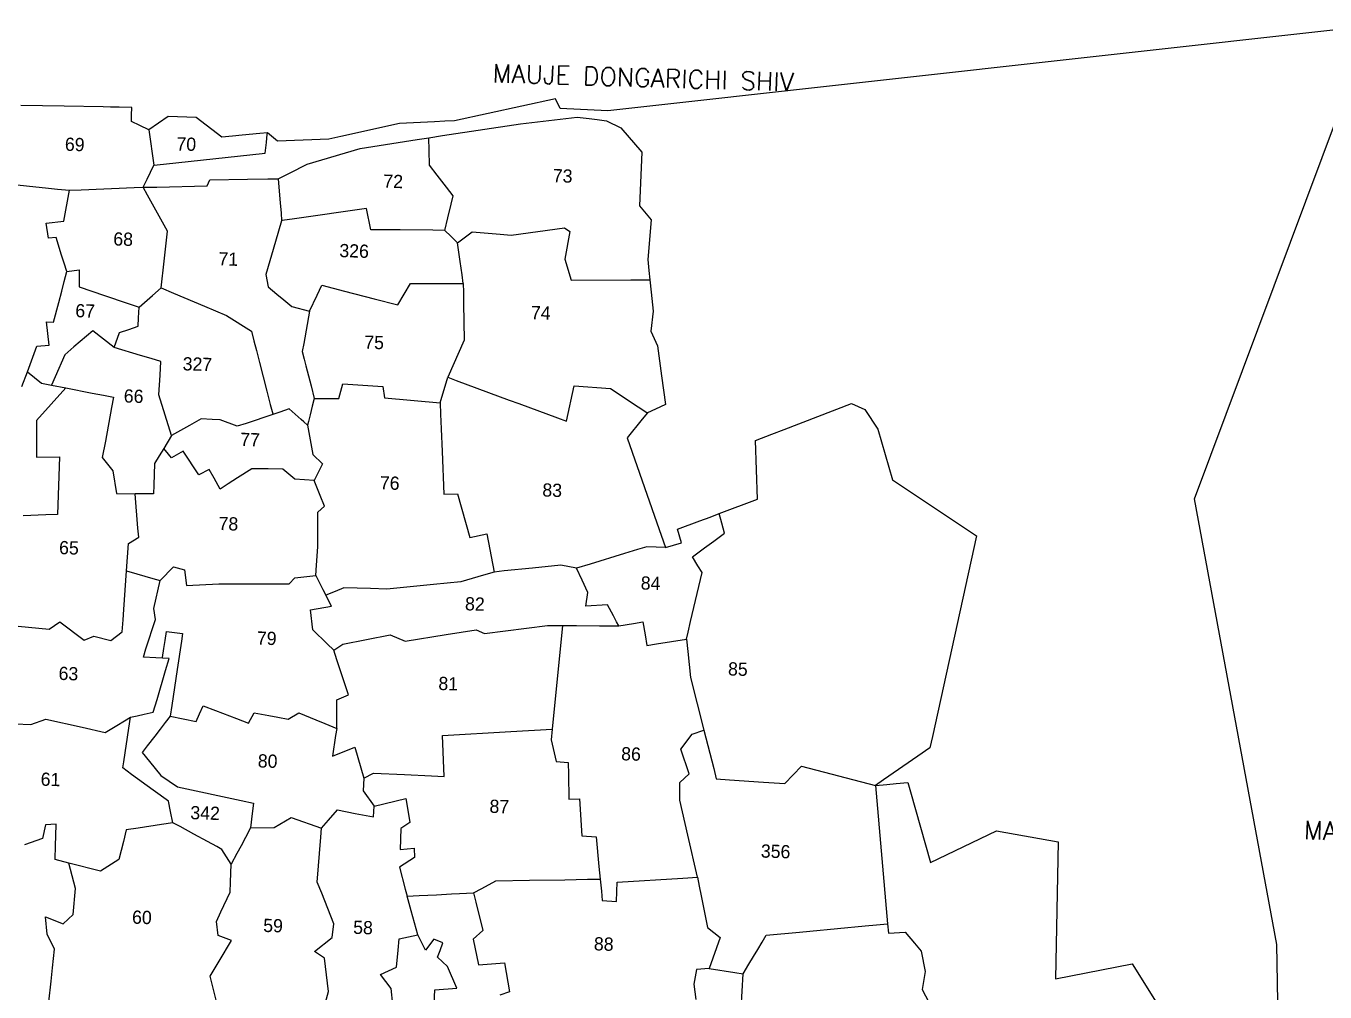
# Model space of a CAD drawing. Header units: metres. Extents: x 266596 to 272949, y 2129243 to 2134468.
# Drawn here: x 267598 to 268491, y 2133568 to 2134232 of the extents above; entities that cross this region are included whole.
import ezdxf

# ---------------------------------------------------------------- set-up
doc = ezdxf.new("R2010")
doc.units = ezdxf.units.M
for name, color, linetype in [('OFF', 1, 'Continuous'), ('POLY_PARCEL', 6, 'Continuous'), ('TEXT_MAPOUT', 7, 'Continuous'), ('TEXT_PARCEL', 7, 'Continuous'), ('V_BOUND_LINE', 7, 'Continuous')]:
    doc.layers.add(name, color=color, linetype=linetype)
doc.styles.get("Standard").update_dxf_attribs({"font": 'simplex.shx'})
doc.styles.add('TEXT_MAP', font='')
doc.styles.get('TEXT_MAP').set_extended_font_data('Kruti Dev 050')

msp = doc.modelspace()

# ---------------------------------------------------------------- linework, layer by layer
at = {"layer": 'OFF'}
msp.add_line((267682.48, 2134160.75), (267685.93, 2134136.49), dxfattribs=at)
at = {"layer": 'POLY_PARCEL'}
for p, q in [((267884.49, 2134156.82), (267938.12, 2134164.98)), ((267938.12, 2134164.98), (267977.1, 2134169.59)), ((267977.1, 2134169.59), (267985.25, 2134168.56)), ((267985.25, 2134168.56), (267990.79, 2134167.87)), ((267990.79, 2134167.87), (267997.26, 2134167.06)), ((267997.26, 2134167.06), (268007.07, 2134162.27)), ((268007.07, 2134162.27), (268021.65, 2134145.47)), ((267763.38, 2134152.17), (267763.98, 2134157.74)), ((267763.98, 2134157.74), (267764.09, 2134158.8)), ((267827.8, 2134148.07), (267867.01, 2134154.15)), ((267867.01, 2134154.15), (267875.18, 2134155.4)), ((267875.18, 2134155.4), (267884.49, 2134156.82)), ((267875.31, 2134146.53), (267875.18, 2134155.4)), ((267692.64, 2134137.22), (267762.6, 2134144.77)), ((267762.6, 2134144.77), (267763.38, 2134152.17)), ((267791.39, 2134137.14), (267827.8, 2134148.07)), ((267875.45, 2134136.59), (267875.31, 2134146.53)), ((268021.65, 2134145.47), (268020.04, 2134108.52)), ((267681.43, 2134127), (267685.93, 2134136.49)), ((267685.93, 2134136.49), (267692.64, 2134137.22)), ((267779.17, 2134131.06), (267791.39, 2134137.14)), ((267880.84, 2134129.65), (267875.45, 2134136.59)), ((267678.73, 2134121.31), (267681.43, 2134127)), ((267722.75, 2134122.23), (267724.48, 2134126.35)), ((267724.48, 2134126.35), (267750.33, 2134126.84)), ((267750.33, 2134126.84), (267764.47, 2134127.11)), ((267764.47, 2134127.11), (267771.49, 2134127.25)), ((267771.49, 2134127.25), (267779.17, 2134131.06)), ((267771.49, 2134127.25), (267772.87, 2134110.5)), ((267887.18, 2134121.48), (267880.84, 2134129.65)), ((267589.99, 2134123.19), (267600.4, 2134122.13)), ((267600.4, 2134122.13), (267611.47, 2134120.99)), ((267611.47, 2134120.99), (267619.8, 2134120.14)), ((267619.8, 2134120.14), (267627.94, 2134119.31)), ((267624.05, 2134098.09), (267627.94, 2134119.31)), ((267627.94, 2134119.31), (267636.03, 2134119.63)), ((267636.03, 2134119.63), (267672.49, 2134121.07)), ((267672.49, 2134121.07), (267678.73, 2134121.31)), ((267678.73, 2134121.31), (267687.94, 2134121.5)), ((267681.67, 2134115.99), (267678.73, 2134121.31)), ((267687.94, 2134121.5), (267722.75, 2134122.23)), ((267891.86, 2134115.45), (267887.18, 2134121.48)), ((267695.38, 2134091.06), (267681.67, 2134115.99)), ((267772.87, 2134110.5), (267773.43, 2134103.67)), ((267888.19, 2134100.44), (267890.45, 2134109.68)), ((267890.45, 2134109.68), (267891.86, 2134115.45)), ((268020.04, 2134108.52), (268028.1, 2134098.97)), ((267773.43, 2134103.67), (267773.86, 2134098.35)), ((267782.72, 2134099.62), (267774.19, 2134098.39)), ((267832.13, 2134106.74), (267782.72, 2134099.62)), ((267835.32, 2134092.15), (267832.13, 2134106.74)), ((267886.07, 2134091.71), (267888.19, 2134100.44)), ((267612, 2134096.67), (267624.05, 2134098.09)), ((267613.47, 2134086.42), (267612, 2134096.67)), ((267693.13, 2134070.58), (267695.38, 2134091.06)), ((267773.86, 2134098.35), (267769.65, 2134084.05)), ((267774.19, 2134098.39), (267773.86, 2134098.35)), ((267855.41, 2134091.98), (267835.32, 2134092.15)), ((267877.85, 2134091.78), (267855.41, 2134091.98)), ((267886.07, 2134091.71), (267877.85, 2134091.78)), ((267890.26, 2134087.62), (267886.07, 2134091.71)), ((267899.51, 2134086.57), (267904.92, 2134090.6)), ((267904.92, 2134090.6), (267924.12, 2134089)), ((267931.71, 2134088.36), (267968.31, 2134093.49)), ((267968.31, 2134093.49), (267972.07, 2134090.98)), ((267972.07, 2134090.98), (267968.62, 2134071.92)), ((268028.1, 2134098.97), (268025.68, 2134071.63)), ((267618.81, 2134086.7), (267613.47, 2134086.42)), ((267622.55, 2134074.78), (267618.81, 2134086.7)), ((267769.65, 2134084.05), (267762.96, 2134061.36)), ((267894.87, 2134083.12), (267890.26, 2134087.62)), ((267894.87, 2134083.12), (267899.51, 2134086.57)), ((267896.64, 2134070.34), (267894.87, 2134083.12)), ((267924.12, 2134089), (267931.71, 2134088.36)), ((267624.33, 2134069.1), (267622.55, 2134074.78)), ((267626.11, 2134063.39), (267624.33, 2134069.1)), ((267626.11, 2134063.39), (267634.59, 2134064.47)), ((267634.59, 2134064.47), (267634.69, 2134052.92)), ((267691.1, 2134052.12), (267693.13, 2134070.58)), ((267897.91, 2134061.18), (267896.64, 2134070.34)), ((267968.62, 2134071.92), (267972.98, 2134057.41)), ((268025.68, 2134071.63), (268026.49, 2134064.03)), ((268026.49, 2134064.03), (268027.15, 2134057.82)), ((267622.63, 2134049.99), (267624.32, 2134056.5)), ((267624.32, 2134056.5), (267626.11, 2134063.39)), ((267762.96, 2134061.36), (267764.52, 2134052.98)), ((267853.71, 2134040.52), (267862.49, 2134055.11)), ((267862.49, 2134055.11), (267890.05, 2134055.11)), ((267890.05, 2134055.11), (267898.74, 2134055.11)), ((267898.74, 2134055.11), (267897.91, 2134061.18)), ((267898.74, 2134055.11), (267898.85, 2134049.28)), ((267972.98, 2134057.41), (268014.05, 2134057.72)), ((268014.05, 2134057.72), (268021.19, 2134057.78)), ((268021.19, 2134057.78), (268027.15, 2134057.82)), ((268027.15, 2134057.82), (268028.07, 2134049.14)), ((267620.6, 2134042.19), (267622.63, 2134049.99)), ((267634.69, 2134052.92), (267652.02, 2134047.01)), ((267652.02, 2134047.01), (267667.66, 2134041.68)), ((267675.97, 2134038.85), (267685.17, 2134046.91)), ((267685.17, 2134046.91), (267691.1, 2134052.12)), ((267691.1, 2134052.12), (267699.48, 2134048.57)), ((267699.48, 2134048.57), (267720.93, 2134039.5)), ((267764.52, 2134052.98), (267770.57, 2134047.95)), ((267770.57, 2134047.95), (267775.36, 2134043.97)), ((267793.02, 2134036.19), (267798.29, 2134047.22)), ((267798.29, 2134047.22), (267801.54, 2134054.04)), ((267801.54, 2134054.04), (267809.2, 2134052.06)), ((267809.2, 2134052.06), (267817.1, 2134050.01)), ((267817.1, 2134050.01), (267837.54, 2134044.71)), ((267898.85, 2134049.28), (267898.99, 2134041.54)), ((268028.07, 2134049.14), (268029.44, 2134036.23)), ((267617.07, 2134028.59), (267620.6, 2134042.19)), ((267667.66, 2134041.68), (267675.97, 2134038.85)), ((267675.54, 2134031.49), (267675.97, 2134038.85)), ((267720.93, 2134039.5), (267736.06, 2134033.1)), ((267775.36, 2134043.97), (267780.79, 2134039.45)), ((267780.79, 2134039.45), (267793.02, 2134036.19)), ((267837.54, 2134044.71), (267853.71, 2134040.52)), ((267898.99, 2134041.54), (267899.44, 2134016.13)), ((267613.92, 2134012.7), (267612.18, 2134028.74)), ((267612.18, 2134028.74), (267617.07, 2134028.59)), ((267675.21, 2134025.88), (267675.54, 2134031.49)), ((267736.06, 2134033.1), (267753.16, 2134022.43)), ((267793.02, 2134036.19), (267789.07, 2134014)), ((268029.44, 2134036.23), (268027.74, 2134022.49)), ((267643.91, 2134022.74), (267631.06, 2134011.62)), ((267658.79, 2134011.16), (267643.91, 2134022.74)), ((267658.79, 2134011.16), (267662.45, 2134021.44)), ((267662.45, 2134021.44), (267668.88, 2134023.68)), ((267668.88, 2134023.68), (267675.21, 2134025.88)), ((267753.16, 2134022.43), (267754.83, 2134015.88)), ((268027.74, 2134022.49), (268032.25, 2134012.41)), ((267601.82, 2134002.14), (267605.46, 2134012.07)), ((267605.46, 2134012.07), (267613.92, 2134012.7)), ((267631.06, 2134011.62), (267624.84, 2134006.24)), ((267676.86, 2134005.8), (267658.79, 2134011.16)), ((267754.83, 2134015.88), (267756.56, 2134009.15)), ((267789.07, 2134014), (267788.05, 2134008.33)), ((267899.44, 2134016.13), (267888.07, 2133990.81)), ((268032.25, 2134012.41), (268035.12, 2133991.62)), ((267599, 2133994.48), (267601.82, 2134002.14)), ((267624.84, 2134006.24), (267618.2, 2133991.1)), ((267684.16, 2134003.64), (267676.86, 2134005.8)), ((267690.83, 2134001.66), (267684.16, 2134003.64)), ((267690.24, 2133992.18), (267690.83, 2134001.66)), ((267756.56, 2134009.15), (267758.69, 2134000.82)), ((267788.05, 2134008.33), (267789.38, 2134003.15)), ((267789.38, 2134003.15), (267790.55, 2133998.57)), ((267595.3, 2133984.4), (267599, 2133994.48)), ((267599, 2133994.48), (267603.88, 2133990.54)), ((267689.39, 2133978.69), (267690.24, 2133992.18)), ((267758.69, 2134000.82), (267763.7, 2133981.22)), ((267790.55, 2133998.57), (267792.32, 2133991.66)), ((267603.88, 2133990.54), (267608.65, 2133986.69)), ((267625.48, 2133983.4), (267605.24, 2133960.99)), ((267608.65, 2133986.69), (267615.67, 2133985.32)), ((267618.2, 2133991.1), (267615.67, 2133985.32)), ((267615.67, 2133985.32), (267625.48, 2133983.4)), ((267625.48, 2133983.4), (267643.67, 2133979.86)), ((267792.32, 2133991.66), (267794.09, 2133984.75)), ((267794.09, 2133984.75), (267796.28, 2133976.18)), ((267813.22, 2133976.15), (267815.94, 2133986.22)), ((267815.94, 2133986.22), (267843.47, 2133984.43)), ((267843.47, 2133984.43), (267844.68, 2133976.66)), ((267882.8, 2133973.09), (267888.07, 2133990.81)), ((267888.07, 2133990.81), (267894, 2133988.61)), ((267894, 2133988.61), (267930.4, 2133975.09)), ((267969.8, 2133960.46), (267975, 2133984.85)), ((267975, 2133984.85), (268000.08, 2133982.98)), ((268035.12, 2133991.62), (268037.82, 2133971.98)), ((267643.67, 2133979.86), (267651.29, 2133978.37)), ((267651.29, 2133978.37), (267658.14, 2133977.03)), ((267658.14, 2133977.03), (267656.86, 2133970.03)), ((267698.21, 2133950.59), (267689.39, 2133978.69)), ((267763.7, 2133981.22), (267766.08, 2133971.93)), ((267796.28, 2133976.18), (267794.97, 2133970.96)), ((267796.28, 2133976.18), (267802.44, 2133976.17)), ((267802.44, 2133976.17), (267813.22, 2133976.15)), ((267844.68, 2133976.66), (267882.8, 2133973.09)), ((267930.4, 2133975.09), (267937.01, 2133972.64)), ((268000.08, 2133982.98), (268019.01, 2133970.5)), ((267656.86, 2133970.03), (267652.62, 2133946.86)), ((267766.08, 2133971.93), (267767.71, 2133965.56)), ((267767.71, 2133965.56), (267767.8, 2133965.21)), ((267772.62, 2133966.82), (267767.8, 2133965.21)), ((267779, 2133968.95), (267772.62, 2133966.82)), ((267787.36, 2133961.59), (267779, 2133968.95)), ((267794.97, 2133970.96), (267793.47, 2133965)), ((267882.8, 2133973.09), (267883.13, 2133965.42)), ((267883.13, 2133965.42), (267883.57, 2133955.34)), ((267937.01, 2133972.64), (267963.51, 2133962.79)), ((268019.01, 2133970.5), (268024.98, 2133966.57)), ((268025.45, 2133966.26), (268021.86, 2133961.84)), ((268024.98, 2133966.57), (268025.45, 2133966.26)), ((268030.98, 2133968.81), (268025.45, 2133966.26)), ((268037.82, 2133971.98), (268030.98, 2133968.81)), ((268119.4, 2133954.88), (268165.7, 2133972.63)), ((268165.7, 2133972.63), (268170.28, 2133970.57)), ((268170.28, 2133970.57), (268174.89, 2133968.5)), ((268174.89, 2133968.5), (268183.8, 2133955.09)), ((267605.24, 2133960.99), (267605.23, 2133943.15)), ((267710.48, 2133957.59), (267698.21, 2133950.59)), ((267718.62, 2133962.23), (267710.48, 2133957.59)), ((267726.02, 2133961.79), (267718.62, 2133962.23)), ((267731.6, 2133961.47), (267726.02, 2133961.79)), ((267743.35, 2133957.03), (267731.6, 2133961.47)), ((267749.36, 2133959.04), (267743.35, 2133957.03)), ((267767.8, 2133965.21), (267749.36, 2133959.04)), ((267789.12, 2133960.05), (267787.36, 2133961.59)), ((267791.67, 2133957.81), (267789.12, 2133960.05)), ((267792.3, 2133960.35), (267791.67, 2133957.81)), ((267791.67, 2133957.81), (267795.42, 2133937.64)), ((267793.47, 2133965), (267792.3, 2133960.35)), ((267963.51, 2133962.79), (267969.8, 2133960.46)), ((268021.86, 2133961.84), (268011.45, 2133949.03)), ((267698.21, 2133950.59), (267692.81, 2133941.81)), ((267883.57, 2133955.34), (267884.24, 2133939.75)), ((268011.45, 2133949.03), (268031.83, 2133890.68)), ((268099.77, 2133947.35), (268110.9, 2133951.61)), ((268101.12, 2133906.89), (268099.77, 2133947.35)), ((268110.9, 2133951.61), (268119.4, 2133954.88)), ((268183.8, 2133955.09), (268193.99, 2133920.14)), ((267605.23, 2133943.15), (267605.23, 2133935.75)), ((267652.62, 2133946.86), (267650.54, 2133935.51)), ((267692.81, 2133941.81), (267689.73, 2133936.79)), ((267694.05, 2133940.28), (267692.81, 2133941.81)), ((267698.12, 2133935.24), (267694.05, 2133940.28)), ((267706.25, 2133939.87), (267698.12, 2133935.24)), ((267716.86, 2133923.59), (267706.25, 2133939.87)), ((267884.24, 2133939.75), (267885.49, 2133910.47)), ((267605.23, 2133935.75), (267621.21, 2133936.02)), ((267621.21, 2133936.02), (267619.65, 2133896.35)), ((267650.54, 2133935.51), (267657.7, 2133926.38)), ((267686.45, 2133931.46), (267686, 2133916.47)), ((267689.73, 2133936.79), (267686.45, 2133931.46)), ((267795.42, 2133937.64), (267801.88, 2133931.23)), ((267801.88, 2133931.23), (267799.34, 2133926.14)), ((267657.7, 2133926.38), (267660.2, 2133910.72)), ((267724.08, 2133927.36), (267716.86, 2133923.59)), ((267727.45, 2133921.34), (267724.08, 2133927.36)), ((267731.66, 2133913.83), (267727.45, 2133921.34)), ((267743.61, 2133921.52), (267737.16, 2133917.37)), ((267753.39, 2133927.81), (267743.61, 2133921.52)), ((267764.7, 2133927.71), (267753.39, 2133927.81)), ((267774.69, 2133927.62), (267764.7, 2133927.71)), ((267782.92, 2133920.72), (267774.69, 2133927.62)), ((267796.21, 2133919.87), (267782.92, 2133920.72)), ((267799.34, 2133926.14), (267796.21, 2133919.87)), ((267686, 2133916.47), (267685.83, 2133910.69)), ((267737.16, 2133917.37), (267731.66, 2133913.83)), ((267800.46, 2133909.48), (267796.21, 2133919.87)), ((268193.99, 2133920.14), (268251.71, 2133881.7)), ((267660.2, 2133910.72), (267673.1, 2133910.71)), ((267675.07, 2133887.03), (267673.1, 2133910.71)), ((267685.83, 2133910.69), (267673.1, 2133910.71)), ((267803.43, 2133902.23), (267800.46, 2133909.48)), ((267885.49, 2133910.47), (267894.8, 2133910.66)), ((267894.8, 2133910.66), (267903.21, 2133880.65)), ((268074.79, 2133897.01), (268101.12, 2133906.89)), ((267611.67, 2133896.09), (267596.22, 2133895.57)), ((267619.65, 2133896.35), (267611.67, 2133896.09)), ((267798.65, 2133898.09), (267803.43, 2133902.23)), ((267798.65, 2133874.15), (267798.65, 2133898.09)), ((268061.45, 2133892.01), (268068.47, 2133894.64)), ((268068.47, 2133894.64), (268074.79, 2133897.01)), ((268076.53, 2133890.44), (268074.79, 2133897.01)), ((267675.59, 2133880.73), (267675.07, 2133887.03)), ((268031.83, 2133890.68), (268037.76, 2133873.7)), ((268046.17, 2133886.28), (268061.45, 2133892.01)), ((268048.78, 2133876.9), (268046.17, 2133886.28)), ((268078.36, 2133883.53), (268076.53, 2133890.44)), ((267667.24, 2133857.74), (267668.56, 2133876.48)), ((267668.56, 2133876.48), (267675.59, 2133880.73)), ((267903.21, 2133880.65), (267914.92, 2133883.09)), ((267914.92, 2133883.09), (267919.93, 2133856.85)), ((268037.76, 2133873.7), (268048.78, 2133876.9)), ((268064.73, 2133873.39), (268070.99, 2133878.05)), ((268070.99, 2133878.05), (268078.36, 2133883.53)), ((268251.71, 2133881.7), (268221.4, 2133743.8)), ((267797.81, 2133861.54), (267798.65, 2133874.15)), ((268009.75, 2133869.55), (267986.08, 2133862.3)), ((268018.63, 2133872.27), (268009.75, 2133869.55)), ((268024.93, 2133874.2), (268018.63, 2133872.27)), ((268037.76, 2133873.7), (268024.93, 2133874.2)), ((268056.43, 2133867.22), (268064.73, 2133873.39)), ((268060.11, 2133861.2), (268056.43, 2133867.22)), ((267690.32, 2133850.97), (267699.54, 2133860.34)), ((267699.54, 2133860.34), (267706.99, 2133858.33)), ((267706.99, 2133858.33), (267708.45, 2133847.57)), ((267797.35, 2133854.54), (267797.81, 2133861.54)), ((267946.37, 2133859.56), (267927.01, 2133857.58)), ((267965.92, 2133861.57), (267946.37, 2133859.56)), ((267976.56, 2133859.39), (267965.92, 2133861.57)), ((267986.08, 2133862.3), (267976.56, 2133859.39)), ((267980.44, 2133851.24), (267976.56, 2133859.39)), ((268062.98, 2133856.51), (268060.11, 2133861.2)), ((267665.37, 2133831.09), (267667.24, 2133857.74)), ((267667.24, 2133857.74), (267674.23, 2133855.69)), ((267674.23, 2133855.69), (267685.21, 2133852.47)), ((267685.21, 2133852.47), (267690.32, 2133850.97)), ((267685.99, 2133831.75), (267690.32, 2133850.97)), ((267778.93, 2133848.67), (267782.99, 2133852.83)), ((267782.99, 2133852.83), (267797.35, 2133854.54)), ((267797.35, 2133854.54), (267799.7, 2133849.91)), ((267799.7, 2133849.91), (267802.25, 2133844.89)), ((267897.17, 2133850.15), (267878.39, 2133848.31)), ((267912.73, 2133854.73), (267897.17, 2133850.15)), ((267919.93, 2133856.85), (267912.73, 2133854.73)), ((267927.01, 2133857.58), (267919.93, 2133856.85)), ((267984.5, 2133842.71), (267980.44, 2133851.24)), ((268058.5, 2133837.3), (268062.98, 2133856.51)), ((267708.45, 2133847.57), (267730.66, 2133848.69)), ((267730.66, 2133848.69), (267737.48, 2133848.69)), ((267737.48, 2133848.69), (267746.56, 2133848.68)), ((267746.56, 2133848.68), (267757.32, 2133848.68)), ((267757.32, 2133848.68), (267778.93, 2133848.67)), ((267802.25, 2133844.89), (267804.29, 2133840.87)), ((267810.67, 2133843.57), (267804.29, 2133840.87)), ((267808.06, 2133833.44), (267804.29, 2133840.87)), ((267816.55, 2133846.06), (267810.67, 2133843.57)), ((267834.91, 2133845.51), (267816.55, 2133846.06)), ((267846.3, 2133845.17), (267834.91, 2133845.51)), ((267878.39, 2133848.31), (267846.3, 2133845.17)), ((267983.01, 2133833.46), (267984.5, 2133842.71)), ((267687.09, 2133824.2), (267685.99, 2133831.75)), ((267793.77, 2133830.75), (267808.06, 2133833.44)), ((267998, 2133834.22), (267983.01, 2133833.46)), ((268002.01, 2133826.69), (267998, 2133834.22)), ((268055.1, 2133822.75), (268058.5, 2133837.3)), ((267613.98, 2133817.65), (267621.44, 2133822.7)), ((267621.44, 2133822.7), (267638.12, 2133810.02)), ((267664.29, 2133815.73), (267664.87, 2133824.01)), ((267664.87, 2133824.01), (267665.37, 2133831.09)), ((267680.58, 2133803.95), (267687.09, 2133824.2)), ((267795.33, 2133817), (267793.77, 2133830.75)), ((268004.14, 2133822.68), (268002.01, 2133826.69)), ((268005.65, 2133819.84), (268004.14, 2133822.68)), ((268015.96, 2133821.53), (268022.32, 2133822.58)), ((268022.32, 2133822.58), (268023.84, 2133813.61)), ((268053.42, 2133815.54), (268055.1, 2133822.75)), ((267574.68, 2133821.26), (267613.98, 2133817.65)), ((267656.4, 2133809.88), (267664.29, 2133815.73)), ((267693.78, 2133809.67), (267694.76, 2133815.87)), ((267694.76, 2133815.87), (267705.79, 2133814.62)), ((267705.79, 2133814.62), (267705, 2133809.4)), ((267805.19, 2133807.51), (267795.33, 2133817)), ((267815.97, 2133807.36), (267848.52, 2133813.66)), ((267848.52, 2133813.66), (267858.91, 2133809.3)), ((267858.91, 2133809.3), (267887.07, 2133813.82)), ((267887.07, 2133813.82), (267907.68, 2133817.13)), ((267907.68, 2133817.13), (267913.27, 2133814.54)), ((267913.27, 2133814.54), (267956.72, 2133820.1)), ((267956.72, 2133820.1), (267967.08, 2133820.05)), ((267967.08, 2133820.05), (267959.99, 2133748.93)), ((267967.08, 2133820.05), (267976.57, 2133820)), ((267976.57, 2133820), (267992.48, 2133819.91)), ((267992.48, 2133819.91), (267998.89, 2133819.88)), ((267998.89, 2133819.88), (268005.65, 2133819.84)), ((268005.65, 2133819.84), (268015.96, 2133821.53)), ((268023.84, 2133813.61), (268025.07, 2133806.33)), ((268052.3, 2133810.76), (268053.42, 2133815.54)), ((267638.12, 2133810.02), (267644.7, 2133812.66)), ((267644.7, 2133812.66), (267656.4, 2133809.88)), ((267692.93, 2133804.3), (267693.78, 2133809.67)), ((267705, 2133809.4), (267702.04, 2133789.88)), ((267809.67, 2133803.21), (267805.19, 2133807.51)), ((267809.67, 2133803.21), (267815.97, 2133807.36)), ((268025.07, 2133806.33), (268031.58, 2133807.39)), ((268031.58, 2133807.39), (268052.3, 2133810.76)), ((268052.3, 2133810.76), (268053.21, 2133802.13)), ((267678.79, 2133798.37), (267680.58, 2133803.95)), ((267687.27, 2133797.91), (267678.79, 2133798.37)), ((267691.88, 2133797.65), (267687.27, 2133797.91)), ((267691.88, 2133797.65), (267691.95, 2133798.11)), ((267696.46, 2133797.4), (267691.88, 2133797.65)), ((267691.95, 2133798.11), (267692.93, 2133804.3)), ((267694, 2133789.07), (267696.46, 2133797.4)), ((267811.88, 2133796.52), (267809.67, 2133803.21)), ((267819.81, 2133772.49), (267811.88, 2133796.52)), ((268053.21, 2133802.13), (268055.07, 2133784.43)), ((267688.16, 2133769.22), (267694, 2133789.07)), ((267702.04, 2133789.88), (267698.27, 2133765)), ((268055.07, 2133784.43), (268064.31, 2133748.1)), ((267685.62, 2133760.6), (267688.16, 2133769.22)), ((267811.74, 2133749.24), (267811.87, 2133769.05)), ((267811.87, 2133769.05), (267819.81, 2133772.49)), ((267679.36, 2133759.19), (267685.62, 2133760.6)), ((267698.27, 2133765), (267697.17, 2133757.75)), ((267717.46, 2133759.34), (267719.98, 2133764.9)), ((267719.98, 2133764.9), (267728.32, 2133761.67)), ((267728.32, 2133761.67), (267742.86, 2133756.05)), ((267750.98, 2133752.91), (267754.88, 2133760.16)), ((267754.88, 2133760.16), (267765.08, 2133758.25)), ((267778.27, 2133755.77), (267785.78, 2133760.16)), ((267785.78, 2133760.16), (267797.39, 2133755.27)), ((267579.69, 2133752.96), (267601.3, 2133752.08)), ((267601.3, 2133752.08), (267611.59, 2133755.75)), ((267611.59, 2133755.75), (267636.68, 2133750.11)), ((267652.46, 2133746.57), (267660.48, 2133751.37)), ((267660.48, 2133751.37), (267665.81, 2133754.57)), ((267665.81, 2133754.57), (267670.03, 2133757.09)), ((267668.85, 2133749.49), (267670.03, 2133757.09)), ((267670.03, 2133757.09), (267674.45, 2133758.09)), ((267674.45, 2133758.09), (267679.36, 2133759.19)), ((267693.76, 2133753.34), (267690.3, 2133748.87)), ((267697.17, 2133757.75), (267693.76, 2133753.34)), ((267697.17, 2133757.75), (267715.04, 2133753.99)), ((267715.04, 2133753.99), (267717.46, 2133759.34)), ((267742.86, 2133756.05), (267750.98, 2133752.91)), ((267765.08, 2133758.25), (267771.3, 2133757.08)), ((267771.3, 2133757.08), (267778.27, 2133755.77)), ((267797.39, 2133755.27), (267803.51, 2133752.7)), ((267803.51, 2133752.7), (267811.74, 2133749.24)), ((267636.68, 2133750.11), (267652.46, 2133746.57)), ((267665.27, 2133726.27), (267668.85, 2133749.49)), ((267686.59, 2133744.06), (267681.34, 2133737.28)), ((267690.3, 2133748.87), (267686.59, 2133744.06)), ((267811, 2133744.51), (267808.81, 2133730.35)), ((267811.74, 2133749.24), (267811, 2133744.51)), ((267884.49, 2133744.52), (267931.42, 2133747.26)), ((267885.6, 2133716.3), (267884.49, 2133744.52)), ((267931.42, 2133747.26), (267959.99, 2133748.93)), ((267959.99, 2133748.93), (267959.25, 2133741.49)), ((268048.43, 2133735.14), (268056.19, 2133745.48)), ((268056.19, 2133745.48), (268064.31, 2133748.1)), ((268064.31, 2133748.1), (268071.01, 2133721.76)), ((268221.4, 2133743.8), (268219.69, 2133736.01)), ((267681.34, 2133737.28), (267677.89, 2133732.81)), ((267808.81, 2133730.35), (267824.28, 2133736.54)), ((267824.28, 2133736.54), (267830.31, 2133715.22)), ((267959.25, 2133741.49), (267962.72, 2133726.51)), ((268054.19, 2133718.13), (268048.43, 2133735.14)), ((268219.69, 2133736.01), (268211.28, 2133730.2)), ((267664.63, 2133722.13), (267665.27, 2133726.27)), ((267677.89, 2133732.81), (267682.93, 2133726.56)), ((267682.93, 2133726.56), (267690.72, 2133716.91)), ((267962.72, 2133726.51), (267970.93, 2133725.87)), ((267970.93, 2133725.87), (267971.07, 2133717.73)), ((268211.28, 2133730.2), (268187.84, 2133714.01)), ((267670.67, 2133717.77), (267664.63, 2133722.13)), ((267685.58, 2133707), (267670.67, 2133717.77)), ((267690.72, 2133716.91), (267702.32, 2133709.18)), ((267830.31, 2133715.22), (267829.96, 2133706.46)), ((267830.31, 2133715.22), (267837.07, 2133718.54)), ((267837.07, 2133718.54), (267858.42, 2133717.55)), ((267858.42, 2133717.55), (267876.96, 2133716.7)), ((267876.96, 2133716.7), (267885.6, 2133716.3)), ((267971.07, 2133717.73), (267971.35, 2133700.8)), ((268047.74, 2133712.06), (268054.19, 2133718.13)), ((268071.01, 2133721.76), (268072.81, 2133714.69)), ((268120.01, 2133711.44), (268131.35, 2133723.3)), ((268131.35, 2133723.3), (268182.31, 2133710.19)), ((267696.11, 2133699.39), (267685.58, 2133707)), ((267702.32, 2133709.18), (267746.04, 2133699.82)), ((267829.96, 2133706.46), (267837.44, 2133695.84)), ((268047.76, 2133699.92), (268047.74, 2133712.06)), ((268072.81, 2133714.69), (268081.82, 2133714.07)), ((268081.82, 2133714.07), (268105.36, 2133712.45)), ((268105.36, 2133712.45), (268120.01, 2133711.44)), ((268187.84, 2133714.01), (268182.31, 2133710.19)), ((268182.31, 2133710.19), (268190.02, 2133710.85)), ((268182.31, 2133710.19), (268190.57, 2133614.97)), ((268190.02, 2133710.85), (268196.49, 2133711.4)), ((268196.49, 2133711.4), (268204.52, 2133712.08)), ((268204.52, 2133712.08), (268206.31, 2133705.81)), ((267697.51, 2133692.13), (267696.11, 2133699.39)), ((267746.04, 2133699.82), (267754.47, 2133698.01)), ((267754.47, 2133698.01), (267753.64, 2133690.95)), ((267837.44, 2133695.84), (267859.28, 2133701.25)), ((267859.28, 2133701.25), (267860.8, 2133691.87)), ((267971.35, 2133700.8), (267978.81, 2133700.97)), ((267978.81, 2133700.97), (267980.39, 2133675.47)), ((268053.31, 2133675.87), (268047.76, 2133699.92)), ((268206.31, 2133705.81), (268220.21, 2133657.08)), ((267698.99, 2133684.53), (267697.51, 2133692.13)), ((267753.64, 2133690.95), (267752.49, 2133681.08)), ((267806.11, 2133686.21), (267812.37, 2133693.31)), ((267812.37, 2133693.31), (267824.5, 2133690.95)), ((267824.5, 2133690.95), (267836.99, 2133688.51)), ((267836.99, 2133688.51), (267837.44, 2133695.84)), ((267860.8, 2133691.87), (267861.96, 2133684.71)), ((267611.43, 2133683.12), (267609.32, 2133673.66)), ((267618.78, 2133683.63), (267611.43, 2133683.12)), ((267618.53, 2133675.59), (267618.78, 2133683.63)), ((267667.02, 2133679.62), (267665.04, 2133671.56)), ((267675.14, 2133680.86), (267667.02, 2133679.62)), ((267691.16, 2133683.33), (267675.14, 2133680.86)), ((267698.99, 2133684.53), (267691.16, 2133683.33)), ((267704.01, 2133681.8), (267698.99, 2133684.53)), ((267713.56, 2133676.62), (267704.01, 2133681.8)), ((267752.49, 2133681.08), (267748.97, 2133674.46)), ((267752.49, 2133681.08), (267768.76, 2133681.33)), ((267768.76, 2133681.33), (267780.42, 2133688)), ((267780.42, 2133688), (267801.27, 2133680.72)), ((267800.78, 2133674.54), (267801.27, 2133680.72)), ((267801.27, 2133680.72), (267806.11, 2133686.21)), ((267855.77, 2133680.56), (267855.34, 2133666.14)), ((267861.96, 2133684.71), (267855.77, 2133680.56)), ((267609.32, 2133673.66), (267597.09, 2133669.27)), ((267618.33, 2133668.85), (267618.53, 2133675.59)), ((267665.04, 2133671.56), (267662.01, 2133659.27)), ((267722.98, 2133671.5), (267713.56, 2133676.62)), ((267729.34, 2133668.05), (267722.98, 2133671.5)), ((267748.97, 2133674.46), (267745.93, 2133668.73)), ((267798.35, 2133643.75), (267800.78, 2133674.54)), ((267980.39, 2133675.47), (267990.17, 2133674.78)), ((267990.17, 2133674.78), (267992.11, 2133654.47)), ((268059.89, 2133647.09), (268053.31, 2133675.87)), ((268220.21, 2133657.08), (268265.49, 2133678.82)), ((268265.49, 2133678.82), (268307.97, 2133671.45)), ((268307.97, 2133671.45), (268306.17, 2133577.3)), ((267618.04, 2133659.12), (267618.33, 2133668.85)), ((267732.81, 2133666.16), (267729.34, 2133668.05)), ((267739.16, 2133656), (267732.81, 2133666.16)), ((267743.1, 2133663.4), (267739.16, 2133656)), ((267745.93, 2133668.73), (267743.1, 2133663.4)), ((267855.34, 2133666.14), (267864.9, 2133667)), ((267864.9, 2133667), (267865.29, 2133660.64)), ((267627.41, 2133656.76), (267618.04, 2133659.12)), ((267632.12, 2133639.24), (267627.41, 2133656.76)), ((267649.31, 2133651.23), (267627.41, 2133656.76)), ((267662.01, 2133659.27), (267649.31, 2133651.23)), ((267738.67, 2133643.65), (267739.16, 2133656)), ((267865.29, 2133660.64), (267854.97, 2133654.02)), ((267854.97, 2133654.02), (267858.88, 2133638.88)), ((267992.11, 2133654.47), (267992.94, 2133645.77)), ((267738.4, 2133636.87), (267738.67, 2133643.65)), ((267801.42, 2133636.02), (267798.35, 2133643.75)), ((267911.47, 2133639.32), (267921.16, 2133644.52)), ((267921.16, 2133644.52), (267944.33, 2133644.92)), ((267944.33, 2133644.92), (267968.6, 2133645.35)), ((267968.6, 2133645.35), (267984.11, 2133645.61)), ((267984.11, 2133645.61), (267992.94, 2133645.77)), ((267992.94, 2133645.77), (267993.74, 2133637.44)), ((268004.33, 2133637.17), (268004.53, 2133643.66)), ((268004.53, 2133643.66), (268049.73, 2133646.46)), ((268049.73, 2133646.46), (268059.89, 2133647.09)), ((268059.89, 2133647.09), (268061.12, 2133640.87)), ((267630.58, 2133621.49), (267632.12, 2133639.24)), ((267732.08, 2133623.34), (267738.4, 2133636.87)), ((267809.78, 2133614.89), (267801.42, 2133636.02)), ((267858.88, 2133638.88), (267860.15, 2133633.94)), ((267868.36, 2133634.37), (267880.48, 2133635)), ((267880.48, 2133635), (267890.67, 2133635.53)), ((267890.67, 2133635.53), (267896.1, 2133635.81)), ((267896.1, 2133635.81), (267905.89, 2133636.32)), ((267905.89, 2133636.32), (267911.47, 2133639.32)), ((267905.89, 2133636.32), (267907.48, 2133629.88)), ((267993.74, 2133637.44), (267994.35, 2133631.04)), ((268004.13, 2133630.36), (268004.33, 2133637.17)), ((268061.12, 2133640.87), (268062.43, 2133634.23)), ((267860.15, 2133633.94), (267868.36, 2133634.37)), ((267862.97, 2133623.84), (267860.15, 2133633.94)), ((267907.48, 2133629.88), (267912.29, 2133610.36)), ((267994.35, 2133631.04), (268004.13, 2133630.36)), ((268062.43, 2133634.23), (268066.75, 2133612.4)), ((267612.69, 2133607.92), (267611.37, 2133619.72)), ((267611.37, 2133619.72), (267623.66, 2133614.98)), ((267623.66, 2133614.98), (267630.58, 2133621.49)), ((267728.98, 2133616.71), (267732.08, 2133623.34)), ((267867.54, 2133607.51), (267862.97, 2133623.84)), ((267617.77, 2133597.7), (267612.69, 2133607.92)), ((267730.26, 2133606.92), (267728.98, 2133616.71)), ((267808.63, 2133605.72), (267809.78, 2133614.89)), ((267912.29, 2133610.36), (267905.57, 2133604.38)), ((268066.75, 2133612.4), (268075.34, 2133605.72)), ((268107.18, 2133607.13), (268129.95, 2133609.27)), ((268129.95, 2133609.27), (268137.12, 2133609.94)), ((268137.12, 2133609.94), (268175.24, 2133613.53)), ((268175.24, 2133613.53), (268183, 2133614.26)), ((268183, 2133614.26), (268190.57, 2133614.97)), ((268190.57, 2133614.97), (268191.11, 2133608.66)), ((268191.11, 2133608.66), (268202.63, 2133609.33)), ((268202.63, 2133609.33), (268209.05, 2133601.71)), ((267739.29, 2133603.5), (267730.26, 2133606.92)), ((267730.87, 2133589.42), (267739.29, 2133603.5)), ((267796.48, 2133595.99), (267808.63, 2133605.72)), ((267853.98, 2133596.87), (267854.77, 2133604.73)), ((267854.77, 2133604.73), (267861.13, 2133606.11)), ((267861.13, 2133606.11), (267867.54, 2133607.51)), ((267872.87, 2133596.96), (267867.54, 2133607.51)), ((267878.49, 2133604.54), (267872.87, 2133596.96)), ((267884.82, 2133601.99), (267878.49, 2133604.54)), ((267882.89, 2133596.72), (267884.82, 2133601.99)), ((267905.57, 2133604.38), (267909.17, 2133586.75)), ((268075.34, 2133605.72), (268067.93, 2133584.31)), ((268101.35, 2133597.46), (268104.31, 2133602.37)), ((268104.31, 2133602.37), (268107.18, 2133607.13)), ((268209.05, 2133601.71), (268213.74, 2133596.15)), ((267616.31, 2133584.73), (267617.77, 2133597.7)), ((267803.37, 2133591.4), (267796.48, 2133595.99)), ((267806.19, 2133568.51), (267803.37, 2133591.4)), ((267852.82, 2133585.31), (267853.98, 2133596.87)), ((267881.15, 2133591.99), (267882.89, 2133596.72)), ((267888.04, 2133585.72), (267881.15, 2133591.99)), ((268095.14, 2133587.18), (268098.34, 2133592.48)), ((268098.34, 2133592.48), (268101.35, 2133597.46)), ((268213.74, 2133596.15), (268216.36, 2133582.22)), ((267615.29, 2133575.64), (267616.31, 2133584.73)), ((267724.7, 2133579.09), (267730.87, 2133589.42)), ((267841.79, 2133580.21), (267852.82, 2133585.31)), ((267894.38, 2133570.88), (267888.04, 2133585.72)), ((267909.17, 2133586.75), (267927.1, 2133588.27)), ((267927.1, 2133588.27), (267930.62, 2133568.24)), ((268059.24, 2133583.66), (268057.32, 2133573.42)), ((268067.93, 2133584.31), (268059.24, 2133583.66)), ((268067.93, 2133584.31), (268085.57, 2133581.47)), ((268085.57, 2133581.47), (268091.16, 2133580.57)), ((268091.16, 2133580.57), (268095.14, 2133587.18)), ((268216.36, 2133582.22), (268214.4, 2133569.94)), ((268306.17, 2133577.3), (268358.82, 2133587.58)), ((268358.82, 2133587.58), (268383.33, 2133548.35)), ((267613.69, 2133561.3), (267615.29, 2133575.64)), ((267729.21, 2133560.63), (267724.7, 2133579.09)), ((267849.2, 2133570.48), (267841.79, 2133580.21)), ((268057.32, 2133573.42), (268058.63, 2133563.07)), ((268089.97, 2133556.8), (268091.16, 2133580.57)), ((267801.19, 2133550.9), (267806.19, 2133568.51)), ((267850.24, 2133559.58), (267849.2, 2133570.48)), ((267878.24, 2133549.8), (267879.17, 2133569.65)), ((267879.17, 2133569.65), (267894.38, 2133570.88)), ((267930.62, 2133568.24), (267924.02, 2133566.04)), ((268214.4, 2133569.94), (268221.12, 2133557.24))]:
    msp.add_line(p, q, dxfattribs=at)
at = {"layer": 'V_BOUND_LINE'}
for p, q in [((268523.19, 2134232.21), (267998.25, 2134173.96)), ((268401.73, 2133907.2), (268523.19, 2134232.21)), ((267962.2, 2134182.09), (267892.69, 2134167.06)), ((267965.53, 2134175.45), (267962.2, 2134182.09)), ((267624.28, 2134177.03), (267594.62, 2134177.56)), ((267651.09, 2134176.56), (267624.28, 2134177.03)), ((267656.13, 2134176.47), (267651.09, 2134176.56)), ((267662.1, 2134176.36), (267656.13, 2134176.47)), ((267670.85, 2134176.21), (267662.1, 2134176.36)), ((267670.56, 2134166.65), (267670.69, 2134170.81)), ((267670.69, 2134170.81), (267670.85, 2134176.21)), ((267998.25, 2134173.96), (267965.53, 2134175.45)), ((267676.41, 2134163.75), (267670.56, 2134166.65)), ((267682.48, 2134160.75), (267676.41, 2134163.75)), ((267695.86, 2134169.91), (267682.48, 2134160.75)), ((267715, 2134169.34), (267695.86, 2134169.91)), ((267732.74, 2134155.71), (267715, 2134169.34)), ((267854.82, 2134165.17), (267814.51, 2134156.31)), ((267878.92, 2134166.37), (267854.82, 2134165.17)), ((267886.08, 2134166.73), (267878.92, 2134166.37)), ((267892.69, 2134167.06), (267886.08, 2134166.73)), ((267739.96, 2134156.42), (267732.74, 2134155.71)), ((267746.83, 2134157.1), (267739.96, 2134156.42)), ((267758.86, 2134158.28), (267746.83, 2134157.1)), ((267764.09, 2134158.8), (267758.86, 2134158.28)), ((267766.93, 2134156.42), (267764.09, 2134158.8)), ((267770.97, 2134153.05), (267766.93, 2134156.42)), ((267806.3, 2134154.51), (267770.97, 2134153.05)), ((267814.51, 2134156.31), (267806.3, 2134154.51)), ((268458.31, 2133600.69), (268401.73, 2133907.2)), ((268466.1, 2133179.1), (268458.31, 2133600.69))]:
    msp.add_line(p, q, dxfattribs=at)

# ---------------------------------------------------------------- texts
at = {"layer": 'TEXT_MAPOUT'}
for p in [(267918.8, 2134193.5), (268476.76, 2133673.19)]:
    msp.add_text('MAUJE DONGARICHI SHIV', height=12.6249, rotation=358.27869, dxfattribs=at).set_placement(p)
at = {"layer": 'TEXT_PARCEL', "style": 'TEXT_MAP'}
for s, p in [('69', (267624.7, 2134146.46)), ('70', (267701.42, 2134146.68)), ('72', (267843.71, 2134121.07)), ('73', (267960.26, 2134124.85)), ('68', (267658, 2134081.38)), ('326', (267813.47, 2134073.36)), ('71', (267730.31, 2134067.68)), ('67', (267631.87, 2134032.04)), ('74', (267945.2, 2134030.71)), ('75', (267830.6, 2134010.37)), ('327', (267705.69, 2133995.53)), ('66', (267665.2, 2133973.42)), ('77', (267745.27, 2133943.55)), ('76', (267841.32, 2133913.69)), ('83', (267953.07, 2133908.79)), ('78', (267730.38, 2133885.72)), ('65', (267620.72, 2133869.19)), ('84', (268020.73, 2133844.84)), ('82', (267899.88, 2133830.57)), ('79', (267756.74, 2133806.98)), ('63', (267620.36, 2133782.71)), ('85', (268080.75, 2133785.79)), ('81', (267881.57, 2133775.79)), ('86', (268007.27, 2133727.47)), ('80', (267757.36, 2133722.57)), ('61', (267608.04, 2133709.98)), ('87', (267916.71, 2133691.35)), ('342', (267710.99, 2133686.96)), ('356', (268103.33, 2133660.58)), ('60', (267670.9, 2133615.15)), ('59', (267761.09, 2133609.46)), ('58', (267822.95, 2133608.15)), ('88', (267988.5, 2133596.8))]:
    msp.add_text(s, height=9.09, rotation=358.27869, dxfattribs=at).set_placement(p)

doc.saveas('drawing.dxf')
